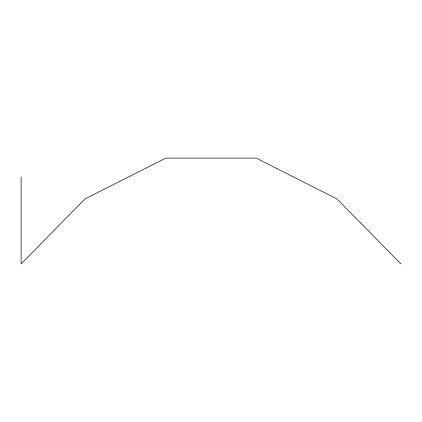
<?xml version="1.0" encoding="UTF-8"?>
<svg xmlns="http://www.w3.org/2000/svg" width="422" height="422" viewBox="0 0 422 422"><rect width="100%" height="100%" fill="white"/><g stroke="black" fill="none" stroke-linecap="round" stroke-linejoin="round"><path stroke-width="0.63" d="M400.9 263.914L337.072 198.984L256.159 158.086L165.841 158.086L84.927 198.984L21.1 263.914L21.1 176.786"/></g></svg>
